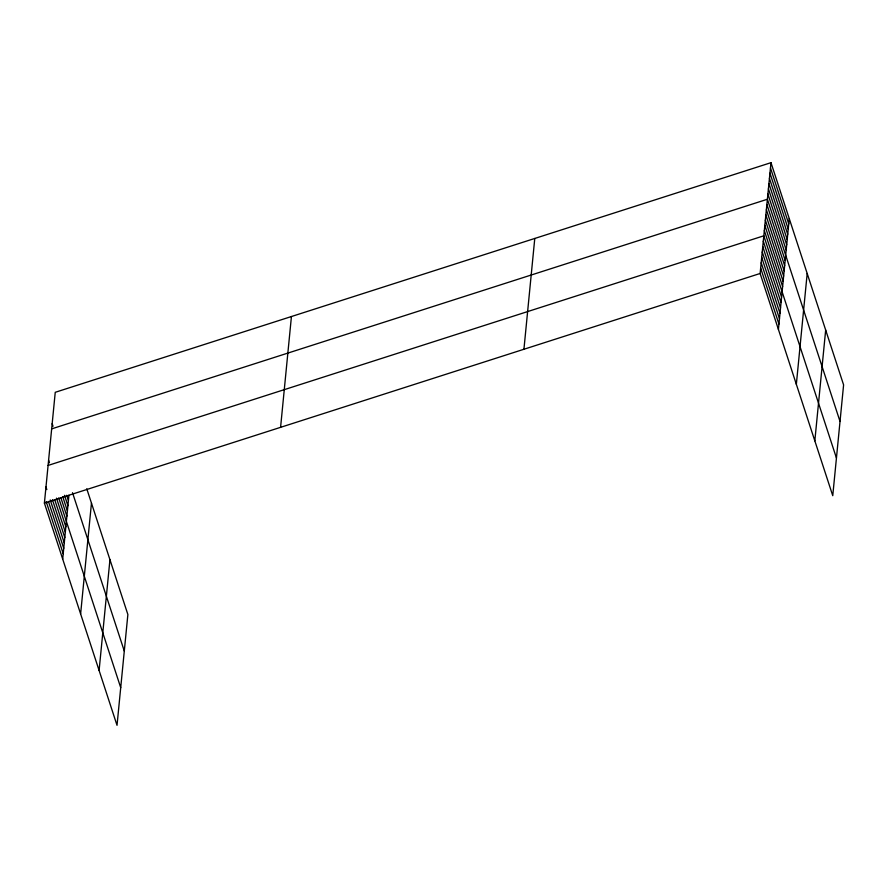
<?xml version="1.0" encoding="UTF-8"?>
<svg xmlns="http://www.w3.org/2000/svg" width="888" height="888" viewBox="0 0 888 888"><rect width="100%" height="100%" fill="white"/><g stroke="black" fill="none" stroke-linecap="round" stroke-linejoin="round"><path stroke-width="1.33" d="M86.769 488.766L127.872 614.518L117.027 725.318L44.4 503.108L55.245 392.307L770.973 162.682L843.6 384.893L832.755 495.693L760.128 273.482L770.973 162.682M62.693 559.074L68.931 495.282M80.619 613.93L91.464 503.13M99.101 670.451L109.946 559.651M280.586 427.328L291.431 316.528M523.931 349.262L534.776 238.461M778.421 329.448L789.265 218.648M796.347 384.304L807.192 273.504M814.829 440.837L825.674 330.036M51.671 428.871L767.387 199.245L840.026 421.456M48.085 465.434L763.813 235.808L836.441 458.019M44.4 503.108L760.128 273.482M770.462 167.91L788.755 223.865M769.952 173.127L788.244 229.093M769.441 178.355L787.723 234.31M768.93 183.572L787.212 239.538M768.409 188.8L786.701 244.766M767.898 194.028L786.191 249.983M766.877 204.473L785.17 260.428M766.366 209.69L784.659 265.656M765.856 214.918L784.148 270.884M765.345 220.135L783.638 276.101M764.834 225.363L783.127 281.329M764.324 230.591L782.617 286.546M763.292 241.192L781.573 297.158M762.759 246.575L781.052 302.542M762.237 251.959L780.519 307.914M761.704 257.342L779.997 313.298M761.183 262.715L779.475 318.681M760.65 268.098L778.943 324.065M52.181 423.643L53.025 426.251M72.516 492.674L124.298 651.082M66.722 495.293L68.42 500.499M64.513 495.315L67.91 505.727M62.726 496.636L67.399 510.955M48.596 460.206L49.45 462.815M60.939 497.957L66.889 516.172M58.719 497.968L120.713 687.645M56.488 498.146L65.856 526.784M54.69 499.622L65.324 532.156M52.459 499.8L64.802 537.54M45.976 486.957L46.831 489.566M50.239 499.977L64.269 542.923M48.429 501.454L63.747 548.307M46.198 501.631L63.215 553.69"/></g></svg>
